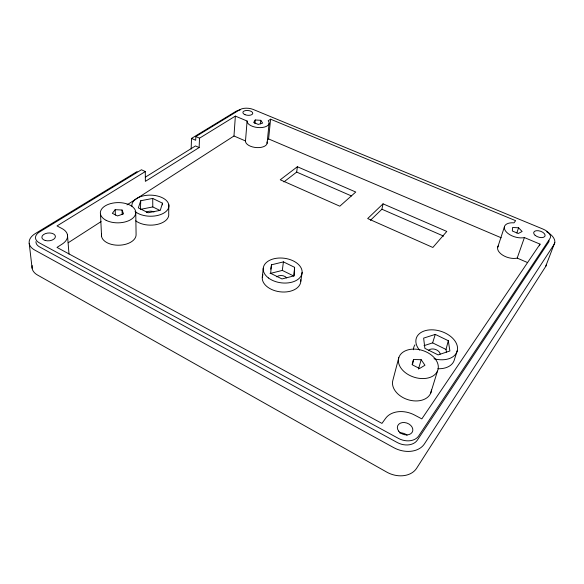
<?xml version="1.0" encoding="UTF-8"?>
<svg xmlns="http://www.w3.org/2000/svg" width="584" height="584" viewBox="0 0 584 584"><rect width="100%" height="100%" fill="white"/><g stroke="black" fill="none" stroke-linecap="round" stroke-linejoin="round"><path stroke-width="0.88" d="M168.827 204.794L168.696 213.591A18.381 10.614 0.6 0 1 157.132 224.453A18.381 10.614 0.6 0 1 135.758 220.84M191.151 149.081L191.508 138.408L235.681 111.5A14.607 7.117 5.6 0 1 240.484 109.77M162.52 204.896L162.44 203.159L152.709 198.436L140.744 200.735L140.437 209.371L152.796 206.933L159.753 210.342M539.433 245.776L540.039 244.134L524.41 237.564A12.884 6.855 17 0 1 505.503 230.943A12.884 6.855 17 0 1 514 222.84L515.635 220.679L270.589 119.194L268.231 120.742A11.067 5.446 6 0 1 260.136 127.633A11.067 5.446 6 0 1 247.098 121.027L235.374 116.099L199.524 138.174L199.137 147.555L145.365 181.361L145.299 171.565L141.445 169.747L39.5 231.965A13.147 7.599 -4.5 0 0 39.194 242.769L398.39 438.372A15.439 11.483 20.2 0 0 418.67 435.971L549.975 238.513A11.49 6.044 17.8 0 0 542.916 229.037L253.295 109.485A9.665 4.672 5.6 0 0 239.966 109.617L195.837 136.554L195.691 140.262L191.508 138.408M294.606 267.319L294.059 275.86L281.999 278.948L270.647 273.334L271.502 264.808L283.408 261.88L294.606 267.319L293.861 276.079L282.306 270.414L270.012 273.502M127.027 204.867L233.972 135.992L235.374 116.099M267.027 141.956A10.877 5.563 5.9 0 1 256.931 147.606A10.877 5.563 5.9 0 1 245.492 140.956L247.098 121.027M254.938 123.552L255.252 119.968L260.778 120.326L262.661 123.063L258.259 124.407L253.668 122.479L255.252 119.968M260.449 123.91L260.778 120.326M267.092 143.379L269.071 123.523M267.443 139.744L268.603 138.948L270.589 119.194M262.296 277.152L263.267 268.195M282.306 270.414L283.408 261.88M283.897 181.923L296.679 172.083L297.365 166.747L355.758 192.026L339.808 206.196L280.254 179.784L297.365 166.747M300.811 281.298L302.118 272.407M270.757 269.158L271.502 264.808M413.523 359.503L412.479 364.912L419.575 368.497L424.955 365.241L421.181 359.715L413.523 359.503L412.092 364.628M370.417 220.321L381.907 209.225L383.046 203.838L446.789 231.439L432.853 247.47L367.679 218.555L383.046 203.838M446.424 352.123L446.023 349.444L448.3 340.713L435.284 334.398L423.634 338.121L424.875 348.356L438.117 354.897L449.892 350.969L448.3 340.713M398.806 357.671L392.93 380.045A20.002 14.118 18.3 0 0 409.355 400.091A20.002 14.118 18.3 0 0 431.452 389.995M418.487 369.095L421.181 359.715M162.44 203.159L160.308 210.328L148.175 212.751L138.342 207.882L140.744 200.735M430.576 393.441L437.445 371.161A20.491 14.023 17.7 0 0 413.895 349.108A20.491 14.023 17.7 0 0 403.705 371.256A20.491 14.023 17.7 0 0 437.445 371.161M424.013 345.662L432.613 342.874L435.284 334.398M457.338 350.466L454.469 359.364A21.228 14.206 18.1 0 1 437.847 368.723M497.604 247.572L504.35 227.096M516.818 232.958L518.585 227.797L512.569 227.49L512.336 231.001L518.271 233.49L522.125 231.49L518.585 227.797M498.269 245.937A12.636 6.972 17.4 0 0 502.569 255.077A12.636 6.972 17.4 0 0 517.19 258.099L524.41 237.564M32.208 265.581A19.389 11.695 -5.3 0 0 37.507 275.027L386.717 472.091A22.652 17.454 21.5 0 0 416.662 468.222L545.602 266.611L554.8 242.557M540.039 244.134L421.831 418.889L414.516 415.02A22.411 16.673 20.2 0 0 385.703 418.232L381.943 423.4L56.991 247.412L62.108 244.127A19.082 11.03 -4.5 0 0 62.014 228.563L57.02 225.928L145.299 171.565M115.187 209.678L112.354 213.321L117.53 215.934L123.538 213.868L122.056 210.021L115.187 209.678L115.377 215.109M68.211 242.754L101.054 221.599M145.394 177.135L195.479 145.927L199.137 147.555M137.116 171.55L35.274 233.593A19.856 11.549 -4.6 0 0 34.704 250.047L393.682 447.614A23.302 17.425 20.4 0 0 424.437 443.876L554.055 244.492A17.367 9.198 17.9 0 0 546.719 231.753M268.603 138.948L501.211 237.783M233.972 135.992L245.492 140.956M517.19 258.099L527.644 262.603M296.679 172.083L351.444 195.947M381.907 209.225L443.628 236.126M195.837 136.554L199.524 138.174M432.613 342.874L446.023 349.444M29.2 243.302L32.113 268.231M67.452 234.775L68.992 254.062M100.506 214.233L101.579 236.586M122.056 210.021L122.18 214.54M135.751 212.16L136.087 234.301A17.337 10.264 -1.3 0 1 118.07 245.222A17.337 10.264 -1.3 0 1 101.543 234.001M152.709 198.436L152.796 206.933M549.113 240.71A11.454 6.066 17.9 0 1 548.58 242.207L417.399 440.073A15.367 11.49 20.3 0 1 397.208 442.497L39.639 246.944A13.096 7.614 -4.6 0 1 35.938 241.674M399.631 432.934A7.877 5.935 20.6 0 1 407.099 435.241M546.361 264.647A17.002 9.359 18.4 0 1 545.602 266.611M300.731 279.663A19.374 12.447 7.1 0 1 279.875 291.788A19.374 12.447 7.1 0 1 262.939 274.779M413.377 349.743A21.228 14.206 18.1 0 1 414.954 344.83M146.285 212.269A5.511 3.183 0.6 0 1 154.023 211.948M276.743 276.831A5.811 3.73 7.1 0 1 286.715 277.911M428.393 350.641A6.366 4.256 18.1 0 1 435.036 349.305A6.366 4.256 18.1 0 1 440.175 354.065M419.546 350.093A21.433 14.155 17.9 0 1 429.342 329.916A21.433 14.155 17.9 0 1 457.411 346.728A21.433 14.155 17.9 0 1 434.007 358.758M131.904 206.225A18.527 10.548 0.8 0 1 155.519 195.596A18.527 10.548 0.8 0 1 165.389 212.014A18.527 10.548 0.8 0 1 135.057 211.466M106.178 220.343A17.703 10.118 -0.8 0 0 135.364 214.678A17.703 10.118 -0.8 0 0 112.632 203.144A17.703 10.118 -0.8 0 0 106.178 220.343M45.238 240.484A6.782 3.92 -4.5 0 0 55.407 236.564A6.782 3.92 -4.5 0 0 45.267 233.673A6.782 3.92 -4.5 0 0 45.238 240.484M398.689 431.16A7.964 5.928 20.2 0 0 412.078 432.423A7.964 5.928 20.2 0 0 404.515 422.546A7.964 5.928 20.2 0 0 398.689 431.16M535.126 235.323A5.935 3.117 17.8 0 0 544.843 236.381A5.935 3.117 17.8 0 0 538.251 230.709A5.935 3.117 17.8 0 0 535.126 235.323M244.995 114.676A4.986 2.416 5.6 0 0 252.777 113.471A4.986 2.416 5.6 0 0 245.696 110.551A4.986 2.416 5.6 0 0 244.995 114.676M268.457 277.969A19.549 12.381 7.2 0 0 301.286 275.553A19.549 12.381 7.2 0 0 278.269 258.084A19.549 12.381 7.2 0 0 268.457 277.969"/></g></svg>
